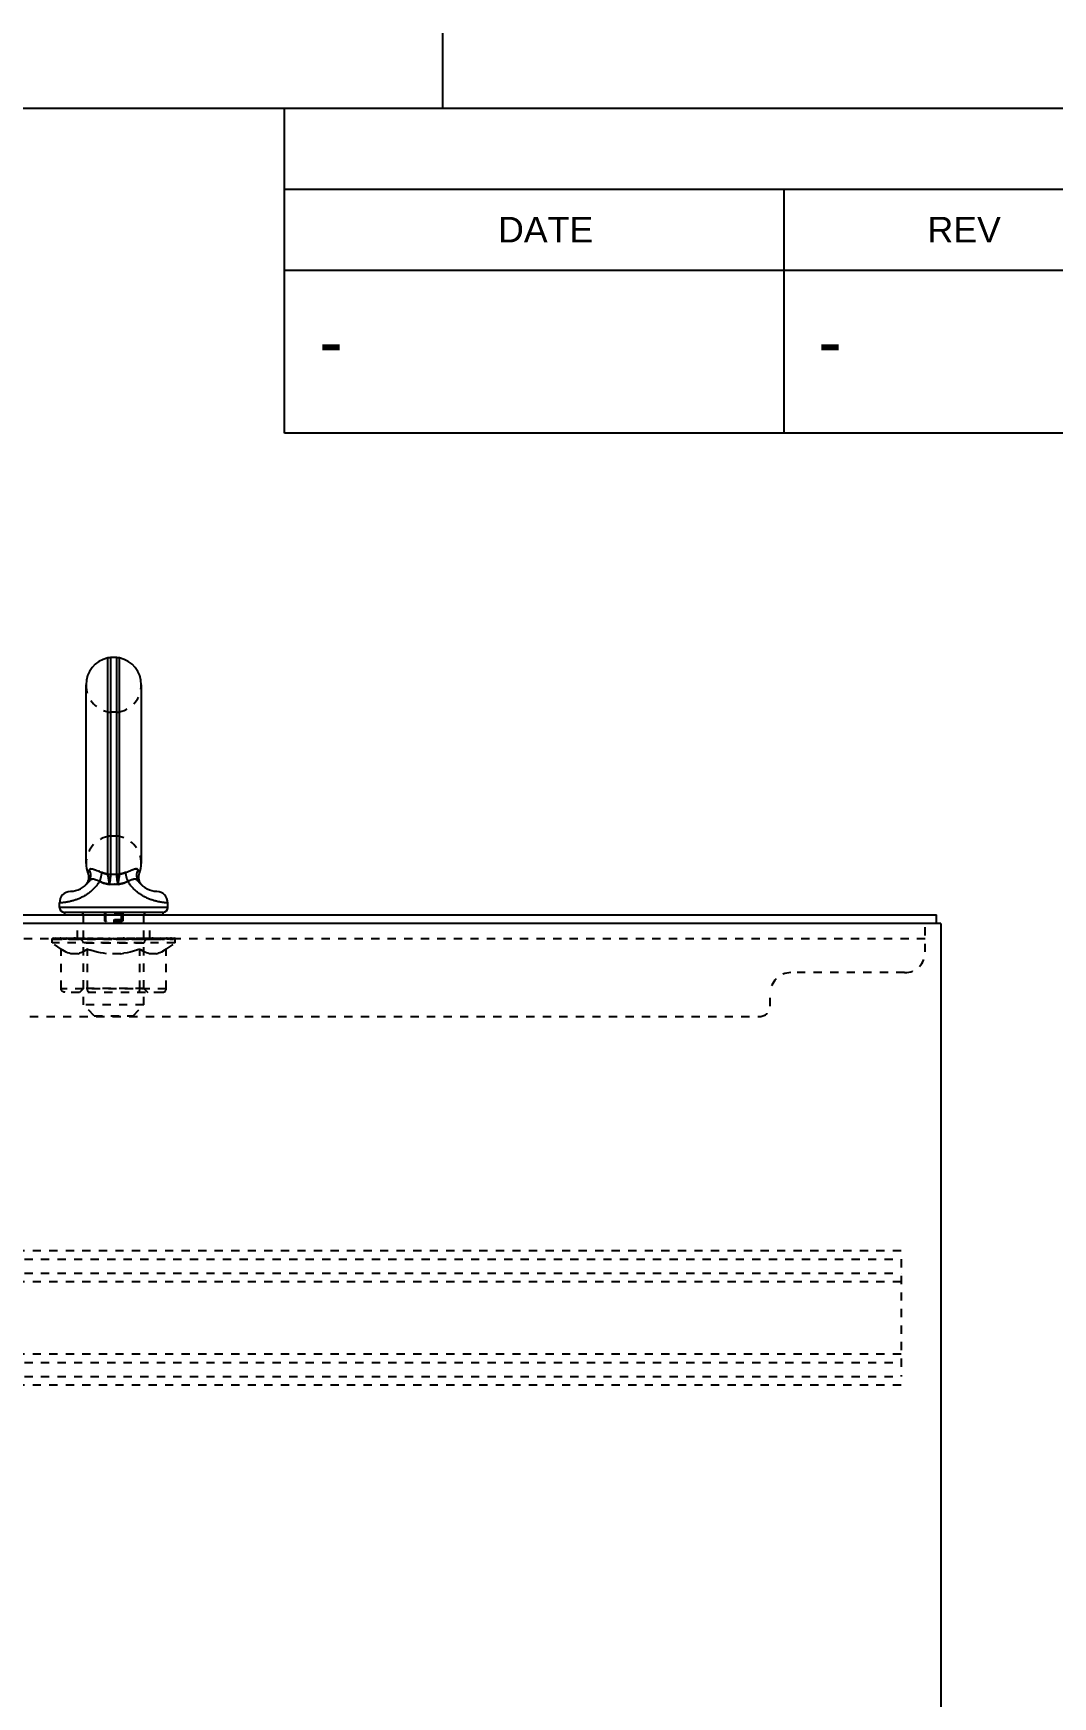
# Model space of a CAD drawing. Header units: inches. Extents: x -15 to 162, y -14 to 102.
# Drawn here: x 122.92 to 135.25, y 81.46 to 101.58 of the extents above; entities that cross this region are included whole.
import ezdxf
from ezdxf.enums import TextEntityAlignment as Align

# ---------------------------------------------------------------- set-up
doc = ezdxf.new("R2010")
doc.units = ezdxf.units.IN
doc.header["$MEASUREMENT"] = 0
doc.linetypes.add('HIDDEN', pattern=[0.2, 0.1, -0.1])
for name, color, linetype in [('ATTRIBUTE', 3, 'Continuous'), ('DEFAULT_2', 8, 'HIDDEN'), ('TITLE BLOCK', 8, 'Continuous')]:
    doc.layers.add(name, color=color, linetype=linetype)
doc.styles.add('Text Style48', font='arial.ttf')

# ---------------------------------------------------------------- blocks, each defined once
blk = doc.blocks.new('*U15')
at = {"layer": 'TITLE BLOCK'}
for p, q in [((27.5029, 0), (27.5029, 0.176)), ((0, 0), (33.98, 0)), ((27.1313, -0.7632), (27.1313, 0)), ((27.1356, 0), (33.98, 0)), ((27.1313, -0.1901), (28.3029, -0.1901)), ((28.3029, -0.1901), (28.3029, -0.3802)), ((28.3029, -0.1901), (29.0952, -0.1901)), ((28.3029, -0.1901), (28.3029, -0.3802)), ((27.1313, -0.3802), (28.3029, -0.3802)), ((28.3029, -0.3802), (28.3029, -0.7632)), ((28.3029, -0.3802), (29.0952, -0.3802)), ((28.3029, -0.3802), (28.3029, -0.7632)), ((33.98, -0.7632), (27.1313, -0.7632))]:
    blk.add_line(p, q, dxfattribs=at)
at = {"layer": 'ATTRIBUTE'}
for p in [(27.2123, -0.6098), (28.384, -0.6098)]:
    blk.add_text('-', height=0.125, dxfattribs=at).set_placement(p)
for tag, height, p in [('DESDATE', 0.1375, (29.8546, -20.3631)), ('DESCRIPTION1', 0.1375, (29.0295, -20.8944)), ('DESCRIPTION2', 0.1375, (29.0295, -21.1172)), ('SHEET', 0.22, (26.5542, -21.2872)), ('MACHNAME1', 0.1375, (29.0295, -21.6145)), ('DRAWINGNUM', 0.22, (32.3298, -21.6998)), ('MACHNAME2', 0.1375, (29.0295, -21.8373))]:
    blk.add_attdef(tag, text='', height=height, dxfattribs=at).set_placement(p, align=Align.MIDDLE)
blk.add_attdef('TOTAL', text='', height=0.22, dxfattribs=at).set_placement((26.5542, -21.8373), align=Align.MIDDLE_CENTER)
at = {"layer": 'TITLE BLOCK', "char_height": 0.06, "attachment_point": 7, "style": 'Text Style48'}
for s, insert in [('DATE', (27.6324, -0.3151)), ('REV', (28.6405, -0.3151))]:
    blk.add_mtext(s, dxfattribs=dict(at, insert=insert))

msp = doc.modelspace()

# ---------------------------------------------------------------- linework, layer by layer
at = {"color": 7, "linetype": 'Continuous'}
for p, q in [((123.821, 91.41), (123.821, 94.024)), ((123.854, 94.027), (123.854, 91.406)), ((123.931, 94.027), (123.854, 94.027)), ((123.931, 91.406), (123.931, 94.027)), ((123.964, 91.41), (123.964, 94.024)), ((123.558, 91.537), (123.558, 93.697)), ((124.227, 91.537), (124.227, 93.697)), ((123.58, 91.42), (123.585, 91.43)), ((123.585, 91.43), (123.589, 91.438)), ((123.589, 91.438), (123.592, 91.443)), ((123.592, 91.443), (123.594, 91.448)), ((123.673, 91.459), (123.681, 91.456)), ((123.681, 91.456), (123.69, 91.452)), ((123.69, 91.452), (123.704, 91.447)), ((123.704, 91.447), (123.745, 91.43)), ((123.821, 91.408), (123.821, 91.41)), ((123.823, 91.394), (123.822, 91.4)), ((123.828, 91.37), (123.823, 91.394)), ((123.83, 91.362), (123.828, 91.37)), ((123.854, 91.406), (123.854, 91.406)), ((123.931, 91.406), (123.931, 91.406)), ((123.953, 91.348), (123.954, 91.357)), ((123.954, 91.357), (123.956, 91.366)), ((123.956, 91.366), (123.958, 91.375)), ((123.963, 91.403), (123.964, 91.408)), ((123.964, 91.408), (123.964, 91.41)), ((124.04, 91.43), (124.094, 91.452)), ((124.094, 91.452), (124.103, 91.456)), ((124.193, 91.443), (124.196, 91.438)), ((124.196, 91.438), (124.205, 91.42)), ((123.535, 91.26), (123.531, 91.257)), ((123.68, 91.337), (123.674, 91.339)), ((123.698, 91.33), (123.68, 91.337)), ((123.705, 91.327), (123.698, 91.33)), ((123.712, 91.325), (123.705, 91.327)), ((123.72, 91.322), (123.712, 91.325)), ((123.843, 91.301), (123.845, 91.312)), ((123.845, 91.312), (123.847, 91.322)), ((123.847, 91.322), (123.848, 91.332)), ((123.848, 91.332), (123.849, 91.342)), ((123.939, 91.317), (123.937, 91.327)), ((123.941, 91.306), (123.939, 91.317)), ((123.942, 91.296), (123.941, 91.306)), ((123.944, 91.285), (123.942, 91.296)), ((124.084, 91.329), (124.076, 91.326)), ((124.091, 91.331), (124.084, 91.329)), ((124.2, 91.308), (124.191, 91.319)), ((123.241, 91.061), (123.237, 91.06)), ((123.237, 91.006), (123.237, 91.06)), ((124.547, 91.006), (123.237, 91.006)), ((123.245, 91.061), (123.241, 91.061)), ((123.25, 91.061), (123.245, 91.061)), ((124.544, 91.061), (124.54, 91.061)), ((124.547, 91.06), (124.544, 91.061)), ((124.547, 91.006), (124.547, 91.06)), ((123.297, 90.946), (123.297, 90.916)), ((124.487, 90.946), (123.297, 90.946)), ((124.487, 90.946), (124.487, 90.916)), ((133.84, 90.812), (133.84, 90.916))]:
    msp.add_line(p, q, dxfattribs=at)
at = {"color": 3, "linetype": 'Continuous'}
for p, q in [((114.081, 90.916), (133.84, 90.916)), ((133.892, 90.812), (114.086, 90.812)), ((133.892, 90.812), (133.892, 1.02))]:
    msp.add_line(p, q, dxfattribs=at)
at = {"color": 7, "linetype": 'Continuous'}
for points in [[(123.58, 91.42), (123.581, 91.416), (123.583, 91.411), (123.584, 91.406), (123.585, 91.401), (123.586, 91.396), (123.587, 91.391), (123.588, 91.386), (123.588, 91.381), (123.589, 91.376), (123.589, 91.371), (123.589, 91.366), (123.588, 91.36), (123.588, 91.355), (123.587, 91.35), (123.586, 91.345), (123.585, 91.34), (123.584, 91.335), (123.583, 91.33), (123.581, 91.326), (123.58, 91.321), (123.578, 91.316), (123.576, 91.311), (123.573, 91.307), (123.571, 91.302), (123.568, 91.298), (123.566, 91.294), (123.563, 91.29), (123.56, 91.285), (123.557, 91.281), (123.553, 91.278), (123.55, 91.274), (123.546, 91.27), (123.543, 91.267), (123.539, 91.263), (123.535, 91.26)], [(123.58, 91.42), (123.58, 91.42), (123.58, 91.42)], [(123.585, 91.308), (123.588, 91.312), (123.591, 91.316), (123.594, 91.32), (123.597, 91.324), (123.599, 91.328), (123.602, 91.333), (123.604, 91.337), (123.606, 91.342), (123.608, 91.347), (123.609, 91.352), (123.611, 91.356), (123.612, 91.361), (123.613, 91.366), (123.614, 91.371), (123.615, 91.376), (123.616, 91.381), (123.616, 91.386), (123.616, 91.391), (123.616, 91.396), (123.616, 91.402), (123.616, 91.407), (123.615, 91.412), (123.615, 91.417), (123.614, 91.422), (123.613, 91.427), (123.611, 91.432), (123.61, 91.437), (123.608, 91.442), (123.606, 91.446), (123.604, 91.451), (123.602, 91.456), (123.6, 91.46)], [(123.594, 91.448), (123.595, 91.45), (123.597, 91.453), (123.598, 91.457), (123.6, 91.46)], [(123.6, 91.46), (123.601, 91.462), (123.602, 91.463), (123.602, 91.465), (123.603, 91.466), (123.604, 91.467), (123.605, 91.468), (123.606, 91.469), (123.608, 91.47), (123.609, 91.471), (123.61, 91.472), (123.612, 91.472), (123.613, 91.473), (123.614, 91.473), (123.616, 91.473), (123.618, 91.474), (123.62, 91.474), (123.622, 91.474), (123.624, 91.474), (123.626, 91.473), (123.628, 91.473), (123.631, 91.473), (123.634, 91.472), (123.637, 91.471), (123.64, 91.471), (123.643, 91.47), (123.646, 91.469), (123.65, 91.468), (123.653, 91.466), (123.657, 91.465), (123.661, 91.464), (123.665, 91.462), (123.669, 91.461), (123.673, 91.459)], [(123.745, 91.43), (123.745, 91.427), (123.745, 91.424), (123.745, 91.421), (123.745, 91.418), (123.744, 91.414), (123.744, 91.411), (123.744, 91.407), (123.743, 91.404), (123.742, 91.4), (123.742, 91.396), (123.741, 91.392), (123.74, 91.387), (123.739, 91.383), (123.738, 91.379), (123.737, 91.374), (123.736, 91.37), (123.734, 91.365), (123.733, 91.361), (123.732, 91.356), (123.73, 91.351), (123.729, 91.346), (123.727, 91.341), (123.725, 91.337), (123.724, 91.332), (123.722, 91.327), (123.72, 91.322)], [(123.745, 91.43), (123.752, 91.427), (123.76, 91.424), (123.767, 91.422), (123.775, 91.419), (123.782, 91.417), (123.79, 91.415), (123.797, 91.413), (123.805, 91.411), (123.813, 91.41), (123.821, 91.408)], [(123.821, 91.41), (123.826, 91.409), (123.832, 91.408), (123.837, 91.407), (123.843, 91.407), (123.849, 91.406), (123.854, 91.406)], [(123.822, 91.4), (123.821, 91.406), (123.821, 91.408)], [(123.821, 91.408), (123.826, 91.408), (123.832, 91.407), (123.837, 91.406), (123.843, 91.406), (123.849, 91.406), (123.854, 91.406)], [(123.841, 91.285), (123.84, 91.291), (123.84, 91.296), (123.839, 91.301), (123.838, 91.307), (123.838, 91.312), (123.837, 91.317), (123.836, 91.322), (123.835, 91.328), (123.835, 91.333), (123.834, 91.338), (123.833, 91.343), (123.832, 91.348), (123.831, 91.352), (123.83, 91.362)], [(123.849, 91.342), (123.85, 91.347), (123.851, 91.351), (123.851, 91.356), (123.852, 91.36), (123.852, 91.365), (123.853, 91.369), (123.853, 91.373), (123.853, 91.377), (123.854, 91.381), (123.854, 91.385), (123.854, 91.388), (123.854, 91.391), (123.854, 91.395), (123.854, 91.398), (123.854, 91.401), (123.854, 91.403), (123.854, 91.406)], [(123.854, 91.406), (123.864, 91.407), (123.873, 91.407), (123.883, 91.407), (123.892, 91.407)], [(123.892, 91.407), (123.902, 91.407), (123.911, 91.407), (123.921, 91.407), (123.931, 91.406)], [(123.931, 91.406), (123.936, 91.406), (123.942, 91.407), (123.948, 91.407), (123.953, 91.408), (123.959, 91.409), (123.964, 91.41)], [(123.931, 91.406), (123.936, 91.406), (123.942, 91.406), (123.948, 91.406), (123.953, 91.407), (123.959, 91.408), (123.964, 91.408)], [(123.937, 91.327), (123.936, 91.337), (123.935, 91.342), (123.935, 91.347), (123.934, 91.351), (123.934, 91.356), (123.933, 91.36), (123.933, 91.365), (123.932, 91.369), (123.932, 91.373), (123.932, 91.377), (123.931, 91.381), (123.931, 91.385), (123.931, 91.388), (123.931, 91.391), (123.931, 91.395), (123.931, 91.398), (123.931, 91.401), (123.931, 91.403), (123.931, 91.406)], [(123.958, 91.375), (123.959, 91.383), (123.962, 91.394)], [(123.962, 91.394), (123.962, 91.397), (123.963, 91.403)], [(123.964, 91.408), (123.972, 91.41), (123.98, 91.411), (123.987, 91.413), (123.995, 91.415), (124.003, 91.417), (124.01, 91.419), (124.018, 91.422), (124.025, 91.424), (124.033, 91.427), (124.04, 91.43)], [(124.065, 91.322), (124.063, 91.327), (124.061, 91.332), (124.059, 91.337), (124.058, 91.341), (124.056, 91.346), (124.055, 91.351), (124.053, 91.356), (124.052, 91.361), (124.05, 91.365), (124.049, 91.37), (124.048, 91.374), (124.047, 91.379), (124.046, 91.383), (124.045, 91.387), (124.044, 91.392), (124.043, 91.396), (124.042, 91.4), (124.042, 91.404), (124.041, 91.407), (124.041, 91.411), (124.04, 91.414), (124.04, 91.418), (124.04, 91.421), (124.04, 91.424), (124.04, 91.427), (124.04, 91.43)], [(124.103, 91.456), (124.112, 91.459), (124.116, 91.461), (124.12, 91.462), (124.124, 91.464), (124.128, 91.465), (124.132, 91.466), (124.135, 91.468), (124.139, 91.469), (124.142, 91.47), (124.145, 91.471), (124.148, 91.471), (124.151, 91.472), (124.154, 91.473), (124.157, 91.473), (124.159, 91.473), (124.161, 91.474), (124.163, 91.474), (124.165, 91.474), (124.167, 91.474), (124.169, 91.473), (124.17, 91.473), (124.172, 91.473), (124.173, 91.472), (124.175, 91.472), (124.176, 91.471), (124.177, 91.47), (124.178, 91.469), (124.18, 91.468), (124.181, 91.467), (124.182, 91.466), (124.183, 91.465), (124.183, 91.463), (124.184, 91.462), (124.185, 91.46)], [(124.185, 91.46), (124.183, 91.456), (124.181, 91.451), (124.179, 91.446), (124.177, 91.442), (124.175, 91.437), (124.174, 91.432), (124.172, 91.427), (124.171, 91.422), (124.17, 91.417), (124.17, 91.412), (124.169, 91.407), (124.169, 91.402), (124.169, 91.396), (124.169, 91.391), (124.169, 91.386), (124.169, 91.381), (124.17, 91.376), (124.171, 91.371), (124.172, 91.366), (124.173, 91.361), (124.174, 91.356), (124.176, 91.352), (124.177, 91.347), (124.179, 91.342), (124.181, 91.337), (124.183, 91.333), (124.186, 91.328), (124.188, 91.324), (124.191, 91.32), (124.194, 91.316), (124.197, 91.312), (124.2, 91.308)], [(124.185, 91.46), (124.187, 91.457), (124.188, 91.453), (124.19, 91.45), (124.191, 91.448), (124.193, 91.443)], [(124.254, 91.257), (124.25, 91.26), (124.246, 91.263), (124.242, 91.267), (124.238, 91.27), (124.235, 91.274), (124.231, 91.278), (124.228, 91.281), (124.225, 91.285), (124.222, 91.289), (124.219, 91.294), (124.216, 91.298), (124.214, 91.302), (124.211, 91.307), (124.209, 91.311), (124.207, 91.316), (124.205, 91.321), (124.204, 91.326), (124.202, 91.33), (124.201, 91.335), (124.2, 91.34), (124.199, 91.345), (124.198, 91.35), (124.197, 91.355), (124.197, 91.36), (124.196, 91.365), (124.196, 91.371), (124.196, 91.376), (124.197, 91.381), (124.197, 91.386), (124.198, 91.391), (124.199, 91.396), (124.2, 91.401), (124.201, 91.406), (124.202, 91.411), (124.204, 91.416), (124.205, 91.42)], [(124.205, 91.42), (124.205, 91.42), (124.205, 91.42)], [(123.72, 91.322), (123.715, 91.313), (123.709, 91.303), (123.703, 91.294), (123.697, 91.285), (123.69, 91.276), (123.684, 91.268), (123.677, 91.259), (123.669, 91.251), (123.662, 91.242), (123.654, 91.234), (123.646, 91.226), (123.638, 91.218), (123.63, 91.211), (123.622, 91.203), (123.613, 91.196), (123.604, 91.189), (123.595, 91.182), (123.586, 91.175), (123.577, 91.169), (123.567, 91.162), (123.558, 91.156), (123.548, 91.15), (123.539, 91.145), (123.529, 91.139), (123.519, 91.134), (123.509, 91.129), (123.5, 91.124), (123.49, 91.119), (123.48, 91.115), (123.47, 91.111), (123.46, 91.107), (123.45, 91.103), (123.44, 91.099), (123.431, 91.096), (123.421, 91.093), (123.411, 91.09), (123.402, 91.087), (123.392, 91.084), (123.383, 91.082), (123.374, 91.08), (123.365, 91.077), (123.356, 91.075), (123.348, 91.074), (123.339, 91.072), (123.331, 91.071), (123.324, 91.069), (123.316, 91.068), (123.309, 91.067), (123.302, 91.066), (123.295, 91.065), (123.289, 91.064), (123.283, 91.064), (123.277, 91.063), (123.272, 91.063), (123.267, 91.062), (123.262, 91.062), (123.258, 91.062), (123.254, 91.061), (123.25, 91.061)], [(123.674, 91.339), (123.671, 91.34), (123.667, 91.341), (123.664, 91.342), (123.661, 91.343), (123.658, 91.344), (123.655, 91.345), (123.652, 91.346), (123.65, 91.347), (123.647, 91.347), (123.644, 91.348), (123.642, 91.348), (123.639, 91.348), (123.637, 91.348), (123.634, 91.348), (123.632, 91.348), (123.63, 91.348), (123.627, 91.347), (123.625, 91.346), (123.623, 91.346), (123.621, 91.345), (123.619, 91.343), (123.617, 91.342), (123.615, 91.341), (123.613, 91.339), (123.611, 91.337), (123.609, 91.335), (123.607, 91.333), (123.605, 91.331), (123.602, 91.328), (123.6, 91.325), (123.597, 91.322), (123.594, 91.319), (123.585, 91.308)], [(123.72, 91.322), (123.728, 91.318), (123.737, 91.314), (123.745, 91.311), (123.754, 91.307), (123.762, 91.304), (123.771, 91.301), (123.779, 91.298), (123.788, 91.296), (123.797, 91.294), (123.805, 91.292), (123.814, 91.29), (123.823, 91.288), (123.832, 91.287), (123.841, 91.285)], [(123.841, 91.285), (123.842, 91.291), (123.843, 91.301)], [(123.841, 91.285), (123.854, 91.286), (123.867, 91.286), (123.88, 91.287), (123.892, 91.287)], [(123.892, 91.287), (123.901, 91.287), (123.91, 91.287), (123.918, 91.286), (123.927, 91.286), (123.935, 91.286), (123.944, 91.285)], [(123.944, 91.285), (123.945, 91.291), (123.945, 91.296), (123.946, 91.301), (123.947, 91.307), (123.947, 91.312), (123.948, 91.317), (123.949, 91.322), (123.95, 91.328), (123.95, 91.333), (123.951, 91.338), (123.952, 91.343), (123.953, 91.348)], [(123.944, 91.285), (123.953, 91.287), (123.962, 91.288), (123.971, 91.29), (123.979, 91.292), (123.988, 91.294), (123.997, 91.296), (124.006, 91.298), (124.014, 91.301), (124.023, 91.304), (124.031, 91.307), (124.04, 91.311), (124.048, 91.314), (124.057, 91.318), (124.065, 91.322)], [(124.076, 91.326), (124.069, 91.323), (124.065, 91.322)], [(124.54, 91.061), (124.534, 91.061), (124.531, 91.061), (124.527, 91.062), (124.523, 91.062), (124.518, 91.062), (124.513, 91.063), (124.508, 91.063), (124.502, 91.064), (124.496, 91.064), (124.49, 91.065), (124.483, 91.066), (124.476, 91.067), (124.469, 91.068), (124.461, 91.069), (124.454, 91.071), (124.445, 91.072), (124.437, 91.074), (124.429, 91.075), (124.42, 91.077), (124.411, 91.08), (124.402, 91.082), (124.392, 91.084), (124.383, 91.087), (124.374, 91.09), (124.364, 91.093), (124.354, 91.096), (124.344, 91.099), (124.335, 91.103), (124.325, 91.107), (124.315, 91.111), (124.305, 91.115), (124.295, 91.119), (124.285, 91.124), (124.275, 91.129), (124.266, 91.134), (124.256, 91.139), (124.246, 91.145), (124.236, 91.15), (124.227, 91.156), (124.217, 91.162), (124.208, 91.169), (124.199, 91.175), (124.19, 91.182), (124.181, 91.189), (124.172, 91.196), (124.163, 91.203), (124.155, 91.211), (124.147, 91.218), (124.138, 91.226), (124.131, 91.234), (124.123, 91.242), (124.115, 91.251), (124.108, 91.259), (124.101, 91.268), (124.095, 91.276), (124.088, 91.285), (124.082, 91.294), (124.076, 91.303), (124.07, 91.313), (124.065, 91.322)], [(124.191, 91.319), (124.188, 91.322), (124.185, 91.325), (124.183, 91.328), (124.18, 91.331), (124.178, 91.333), (124.176, 91.335), (124.174, 91.337), (124.172, 91.339), (124.17, 91.341), (124.168, 91.342), (124.166, 91.343), (124.164, 91.345), (124.162, 91.346), (124.16, 91.346), (124.157, 91.347), (124.155, 91.348), (124.153, 91.348), (124.151, 91.348), (124.148, 91.348), (124.146, 91.348), (124.143, 91.348), (124.141, 91.348), (124.138, 91.347), (124.135, 91.347), (124.132, 91.346), (124.13, 91.345), (124.127, 91.344), (124.124, 91.343), (124.121, 91.342), (124.118, 91.341), (124.114, 91.34), (124.111, 91.339), (124.108, 91.338), (124.091, 91.331)]]:
    msp.add_lwpolyline(points, dxfattribs=at)
for centre, radius, start, end in [((123.892, 93.697), 0.334, 102.4284, 180), ((123.854, 93.87), 0.157, 90, 102.4284), ((123.931, 93.87), 0.157, 77.5716, 90), ((123.892, 93.697), 0.334, 0, 77.5716), ((123.892, 91.537), 0.334, 180, 200.613), ((123.892, 91.537), 0.334, 339.387, 0), ((123.377, 91.06), 0.14, 92.9727, 180), ((123.355, 91.5), 0.3, 272.9727, 320.1819), ((124.43, 91.5), 0.3, 219.818, 267.0273), ((124.407, 91.06), 0.14, 0, 87.0273), ((123.297, 91.006), 0.06, 180, 270), ((124.487, 91.006), 0.06, 270, 0)]:
    msp.add_arc(centre, radius, start, end, dxfattribs=at)
at = {"layer": 'DEFAULT_2', "color": 8, "linetype": 'HIDDEN'}
for p, q in [((123.931, 93.367), (123.854, 93.367)), ((123.931, 91.867), (123.854, 91.867)), ((123.584, 91.428), (123.583, 91.427)), ((123.586, 91.432), (123.585, 91.43)), ((123.587, 91.435), (123.587, 91.433)), ((123.592, 91.443), (123.591, 91.441)), ((123.595, 91.45), (123.595, 91.45)), ((123.598, 91.457), (123.597, 91.453)), ((123.601, 91.462), (123.6, 91.46)), ((123.719, 91.44), (123.714, 91.443)), ((123.823, 91.394), (123.824, 91.39)), ((123.827, 91.375), (123.828, 91.37)), ((123.829, 91.366), (123.83, 91.362)), ((123.83, 91.357), (123.831, 91.352)), ((123.854, 91.406), (123.854, 91.406)), ((123.931, 91.406), (123.931, 91.406)), ((123.954, 91.357), (123.953, 91.348)), ((123.956, 91.366), (123.955, 91.362)), ((123.958, 91.375), (123.957, 91.37)), ((123.96, 91.387), (123.958, 91.375)), ((123.964, 91.408), (123.963, 91.403)), ((123.964, 91.41), (123.964, 91.408)), ((124.159, 91.473), (124.157, 91.473)), ((124.172, 91.473), (124.17, 91.473)), ((124.18, 91.468), (124.178, 91.469)), ((124.185, 91.46), (124.184, 91.462)), ((124.193, 91.443), (124.193, 91.443)), ((124.196, 91.438), (124.196, 91.438)), ((124.202, 91.427), (124.202, 91.427)), ((124.205, 91.42), (124.204, 91.422)), ((123.609, 91.335), (123.611, 91.337)), ((123.84, 91.291), (123.841, 91.285)), ((123.844, 91.306), (123.843, 91.301)), ((123.847, 91.322), (123.846, 91.317)), ((123.849, 91.337), (123.848, 91.332)), ((123.938, 91.322), (123.939, 91.317)), ((123.94, 91.312), (123.941, 91.306)), ((123.941, 91.301), (123.943, 91.291)), ((124.04, 91.311), (124.031, 91.307)), ((124.065, 91.322), (124.057, 91.318)), ((123.455, 90.625), (123.455, 90.812)), ((123.517, 90.946), (123.517, 90.916)), ((123.527, 89.826), (123.527, 90.916)), ((123.778, 90.944), (123.778, 90.945)), ((123.781, 90.917), (123.781, 90.856)), ((124.004, 90.856), (123.781, 90.856)), ((123.787, 90.936), (123.787, 90.856)), ((123.997, 90.936), (123.787, 90.936)), ((123.797, 90.846), (123.797, 90.946)), ((123.987, 90.846), (123.797, 90.846)), ((123.985, 90.836), (123.8, 90.836)), ((123.987, 90.846), (123.987, 90.946)), ((123.997, 90.936), (123.997, 90.856)), ((124.004, 90.92), (124.004, 90.922)), ((124.004, 90.854), (124.004, 90.856)), ((124.005, 90.925), (124.005, 90.926)), ((124.257, 89.826), (124.257, 90.916)), ((124.267, 90.946), (124.267, 90.916)), ((124.33, 90.625), (124.33, 90.812)), ((133.705, 90.467), (133.705, 90.812)), ((133.705, 90.625), (114.08, 90.625)), ((123.149, 90.577), (123.149, 90.624)), ((123.149, 90.623), (123.506, 90.623)), ((123.257, 90.501), (123.149, 90.577)), ((124.636, 90.577), (123.149, 90.577)), ((123.15, 90.623), (123.15, 90.629)), ((123.29, 90.627), (123.15, 90.629)), ((123.16, 90.624), (123.16, 90.632)), ((123.171, 90.62), (123.171, 90.624)), ((123.171, 90.62), (124.614, 90.62)), ((123.181, 90.62), (123.181, 90.624)), ((123.182, 90.62), (123.182, 90.624)), ((123.194, 90.624), (123.194, 90.632)), ((123.213, 90.62), (123.213, 90.624)), ((123.215, 90.62), (123.215, 90.624)), ((123.249, 90.624), (123.249, 90.632)), ((123.266, 90.62), (123.266, 90.624)), ((123.269, 90.62), (123.269, 90.624)), ((123.29, 90.623), (123.29, 90.627)), ((123.323, 90.624), (123.323, 90.632)), ((123.324, 90.62), (123.324, 90.623)), ((123.325, 90.62), (123.325, 90.623)), ((123.328, 90.62), (123.328, 90.623)), ((123.338, 90.62), (123.338, 90.624)), ((123.338, 90.62), (123.338, 90.623)), ((123.342, 90.62), (123.342, 90.624)), ((123.345, 90.62), (123.345, 90.625)), ((123.349, 90.62), (123.349, 90.623)), ((123.368, 90.62), (123.368, 90.623)), ((123.386, 90.62), (123.386, 90.623)), ((123.389, 90.62), (123.389, 90.627)), ((123.414, 90.62), (123.414, 90.623)), ((123.415, 90.624), (123.415, 90.632)), ((123.426, 90.62), (123.426, 90.624)), ((123.431, 90.62), (123.431, 90.624)), ((123.439, 90.62), (123.439, 90.623)), ((123.455, 90.62), (123.455, 90.628)), ((123.475, 90.62), (123.475, 90.623)), ((123.478, 90.62), (123.478, 90.623)), ((123.506, 90.62), (123.506, 90.623)), ((123.584, 90.623), (123.518, 90.623)), ((123.521, 90.624), (123.521, 90.632)), ((123.527, 90.025), (123.527, 90.573)), ((124.258, 90.573), (123.527, 90.573)), ((123.529, 90.62), (123.529, 90.624)), ((123.534, 90.62), (123.534, 90.624)), ((123.541, 90.62), (123.541, 90.63)), ((123.549, 90.62), (123.549, 90.623)), ((123.56, 90.62), (123.56, 90.623)), ((123.584, 90.62), (123.584, 90.623)), ((123.672, 90.623), (123.609, 90.623)), ((123.633, 90.62), (123.633, 90.623)), ((123.638, 90.624), (123.638, 90.632)), ((123.643, 90.62), (123.643, 90.624)), ((123.645, 90.62), (123.645, 90.631)), ((123.649, 90.62), (123.649, 90.624)), ((123.658, 90.62), (123.658, 90.624)), ((123.672, 90.62), (123.672, 90.623)), ((123.766, 90.623), (123.708, 90.623)), ((123.725, 90.62), (123.725, 90.623)), ((123.758, 90.623), (123.892, 90.632)), ((123.763, 90.624), (123.763, 90.632)), ((123.764, 90.631), (123.763, 90.632)), ((123.764, 90.624), (123.764, 90.631)), ((123.764, 90.62), (123.764, 90.624)), ((123.766, 90.62), (123.766, 90.623)), ((123.769, 90.62), (123.769, 90.624)), ((123.77, 90.62), (123.77, 90.624)), ((123.864, 90.623), (123.813, 90.623)), ((123.822, 90.62), (123.822, 90.623)), ((123.864, 90.62), (123.864, 90.623)), ((123.889, 90.624), (123.889, 90.624)), ((123.889, 90.62), (123.889, 90.624)), ((123.889, 90.62), (123.889, 90.624)), ((123.892, 90.624), (123.892, 90.632)), ((123.892, 90.632), (124.027, 90.623)), ((123.895, 90.62), (123.895, 90.624)), ((123.895, 90.624), (123.896, 90.624)), ((123.896, 90.62), (123.896, 90.624)), ((123.921, 90.62), (123.921, 90.623)), ((123.921, 90.623), (123.972, 90.623)), ((123.963, 90.62), (123.963, 90.623)), ((124.015, 90.62), (124.015, 90.624)), ((124.016, 90.62), (124.016, 90.624)), ((124.019, 90.62), (124.019, 90.623)), ((124.019, 90.623), (124.077, 90.623)), ((124.021, 90.631), (124.022, 90.632)), ((124.021, 90.624), (124.021, 90.631)), ((124.021, 90.62), (124.021, 90.624)), ((124.022, 90.624), (124.022, 90.632)), ((124.06, 90.62), (124.06, 90.623)), ((124.113, 90.62), (124.113, 90.623)), ((124.113, 90.623), (124.176, 90.623)), ((124.127, 90.62), (124.127, 90.624)), ((124.136, 90.62), (124.136, 90.624)), ((124.14, 90.62), (124.14, 90.631)), ((124.142, 90.62), (124.142, 90.624)), ((124.147, 90.624), (124.147, 90.632)), ((124.152, 90.62), (124.152, 90.623)), ((124.201, 90.62), (124.201, 90.623)), ((124.201, 90.623), (124.267, 90.623)), ((124.225, 90.62), (124.225, 90.623)), ((124.236, 90.62), (124.236, 90.623)), ((124.244, 90.62), (124.244, 90.63)), ((124.25, 90.62), (124.25, 90.624)), ((124.256, 90.62), (124.256, 90.624)), ((124.258, 90.025), (124.258, 90.573)), ((124.264, 90.624), (124.264, 90.632)), ((124.279, 90.62), (124.279, 90.623)), ((124.279, 90.623), (124.508, 90.623)), ((124.307, 90.62), (124.307, 90.623)), ((124.31, 90.62), (124.31, 90.623)), ((124.33, 90.62), (124.33, 90.628)), ((124.346, 90.62), (124.346, 90.623)), ((124.354, 90.62), (124.354, 90.624)), ((124.359, 90.62), (124.359, 90.624)), ((124.37, 90.624), (124.37, 90.632)), ((124.37, 90.62), (124.37, 90.623)), ((124.396, 90.62), (124.396, 90.627)), ((124.399, 90.62), (124.399, 90.623)), ((124.417, 90.62), (124.417, 90.623)), ((124.436, 90.62), (124.436, 90.623)), ((124.44, 90.62), (124.44, 90.625)), ((124.443, 90.62), (124.443, 90.624)), ((124.447, 90.62), (124.447, 90.624)), ((124.447, 90.62), (124.447, 90.623)), ((124.457, 90.62), (124.457, 90.623)), ((124.46, 90.62), (124.46, 90.623)), ((124.461, 90.62), (124.461, 90.623)), ((124.462, 90.624), (124.462, 90.632)), ((124.516, 90.62), (124.516, 90.624)), ((124.519, 90.62), (124.519, 90.624)), ((124.528, 90.501), (124.636, 90.577)), ((124.536, 90.624), (124.536, 90.632)), ((124.569, 90.62), (124.569, 90.624)), ((124.572, 90.62), (124.572, 90.624)), ((124.591, 90.624), (124.591, 90.632)), ((124.603, 90.62), (124.603, 90.624)), ((124.604, 90.62), (124.604, 90.624)), ((124.614, 90.62), (124.614, 90.624)), ((124.625, 90.624), (124.625, 90.632)), ((124.636, 90.577), (124.636, 90.632)), ((123.257, 90.022), (123.257, 90.501)), ((123.257, 90.501), (123.277, 90.488)), ((123.297, 90.476), (123.277, 90.488)), ((123.316, 90.466), (123.296, 90.476)), ((123.335, 90.458), (123.315, 90.466)), ((123.354, 90.451), (123.335, 90.458)), ((123.373, 90.446), (123.354, 90.451)), ((123.458, 90.446), (123.373, 90.446)), ((123.458, 90.446), (123.478, 90.451)), ((123.497, 90.458), (123.477, 90.451)), ((123.516, 90.466), (123.496, 90.458)), ((123.535, 90.476), (123.516, 90.466)), ((123.555, 90.488), (123.535, 90.476)), ((123.575, 90.501), (123.555, 90.488)), ((123.575, 90.022), (123.575, 90.501)), ((123.575, 90.501), (123.615, 90.488)), ((123.654, 90.476), (123.614, 90.488)), ((123.693, 90.466), (123.653, 90.476)), ((123.731, 90.458), (123.692, 90.466)), ((123.769, 90.451), (123.73, 90.458)), ((123.807, 90.446), (123.769, 90.451)), ((123.978, 90.446), (123.807, 90.446)), ((123.978, 90.446), (124.016, 90.451)), ((124.055, 90.458), (124.016, 90.451)), ((124.093, 90.466), (124.054, 90.458)), ((124.131, 90.476), (124.092, 90.466)), ((124.171, 90.488), (124.131, 90.476)), ((124.21, 90.501), (124.17, 90.488)), ((124.21, 90.022), (124.21, 90.501)), ((124.21, 90.501), (124.23, 90.488)), ((124.25, 90.476), (124.23, 90.488)), ((124.269, 90.466), (124.25, 90.476)), ((124.288, 90.458), (124.269, 90.466)), ((124.307, 90.451), (124.288, 90.458)), ((124.326, 90.446), (124.307, 90.451)), ((124.412, 90.446), (124.326, 90.446)), ((124.412, 90.446), (124.431, 90.451)), ((124.45, 90.458), (124.431, 90.451)), ((124.469, 90.466), (124.45, 90.458)), ((124.489, 90.476), (124.469, 90.466)), ((124.508, 90.488), (124.488, 90.476)), ((124.528, 90.501), (124.508, 90.488)), ((124.528, 90.022), (124.528, 90.501)), ((133.455, 90.217), (132.08, 90.217)), ((124.528, 90.022), (123.257, 90.022)), ((124.478, 89.978), (123.307, 89.978)), ((123.527, 90.025), (123.48, 89.978)), ((124.258, 90.025), (123.527, 90.025)), ((124.185, 89.978), (124.188, 89.979)), ((124.194, 89.981), (124.197, 89.983)), ((124.197, 89.983), (124.2, 89.986)), ((124.258, 90.025), (124.305, 89.978)), ((131.83, 89.812), (131.83, 89.967)), ((123.657, 89.696), (123.527, 89.826)), ((124.257, 89.826), (123.527, 89.826)), ((124.127, 89.696), (124.257, 89.826)), ((116.08, 89.687), (131.705, 89.687)), ((123.657, 89.696), (124.127, 89.696)), ((133.413, 86.853), (115.413, 86.853)), ((115.413, 86.749), (133.413, 86.749)), ((133.413, 86.749), (133.413, 85.332)), ((115.413, 86.582), (133.413, 86.582)), ((133.413, 86.478), (115.413, 86.478)), ((133.413, 85.603), (115.413, 85.603)), ((115.413, 85.499), (133.413, 85.499)), ((115.413, 85.332), (133.413, 85.332)), ((133.413, 85.228), (115.413, 85.228))]:
    msp.add_line(p, q, dxfattribs=at)
for points in [[(123.59, 91.44), (123.589, 91.438), (123.588, 91.436)], [(123.614, 91.473), (123.613, 91.473), (123.612, 91.472), (123.61, 91.472), (123.609, 91.471), (123.608, 91.47), (123.606, 91.469), (123.605, 91.468), (123.604, 91.467)], [(123.76, 91.424), (123.752, 91.427), (123.745, 91.43)], [(123.805, 91.411), (123.797, 91.413), (123.79, 91.415), (123.782, 91.417), (123.775, 91.419), (123.767, 91.422)], [(123.821, 91.408), (123.821, 91.406), (123.822, 91.403), (123.822, 91.4)], [(123.852, 91.36), (123.851, 91.356), (123.851, 91.351), (123.85, 91.347), (123.849, 91.342)], [(123.854, 91.401), (123.854, 91.398), (123.854, 91.395), (123.854, 91.391), (123.854, 91.388), (123.854, 91.385), (123.854, 91.381), (123.853, 91.377), (123.853, 91.373)], [(123.931, 91.406), (123.931, 91.403), (123.931, 91.401), (123.931, 91.398)], [(123.931, 91.395), (123.931, 91.391), (123.931, 91.388), (123.931, 91.385), (123.931, 91.381), (123.932, 91.377), (123.932, 91.373)], [(123.963, 91.4), (123.962, 91.397), (123.962, 91.394)], [(124.04, 91.43), (124.033, 91.427), (124.025, 91.424), (124.018, 91.422), (124.01, 91.419), (124.003, 91.417), (123.995, 91.415), (123.987, 91.413), (123.98, 91.411), (123.972, 91.41)], [(124.177, 91.47), (124.176, 91.471), (124.175, 91.472), (124.173, 91.472)], [(124.183, 91.463), (124.183, 91.465), (124.182, 91.466)], [(124.19, 91.45), (124.188, 91.453), (124.187, 91.457), (124.185, 91.46)], [(124.192, 91.445), (124.191, 91.448), (124.191, 91.448)], [(123.617, 91.342), (123.619, 91.343), (123.621, 91.345)], [(123.623, 91.346), (123.625, 91.346), (123.627, 91.347), (123.63, 91.348), (123.632, 91.348)], [(123.754, 91.307), (123.745, 91.311), (123.737, 91.314), (123.728, 91.318), (123.72, 91.322)], [(123.788, 91.296), (123.779, 91.298), (123.771, 91.301), (123.762, 91.304)], [(123.823, 91.288), (123.814, 91.29), (123.805, 91.292), (123.797, 91.294)], [(123.832, 91.348), (123.833, 91.343), (123.834, 91.338), (123.835, 91.333), (123.835, 91.328), (123.836, 91.322), (123.837, 91.317), (123.838, 91.312)], [(123.838, 91.307), (123.839, 91.301), (123.84, 91.296)], [(123.843, 91.301), (123.842, 91.291), (123.841, 91.285)], [(123.91, 91.287), (123.905, 91.287), (123.901, 91.287)], [(123.935, 91.286), (123.931, 91.286), (123.927, 91.286)], [(123.934, 91.351), (123.935, 91.347), (123.935, 91.342)], [(123.948, 91.317), (123.947, 91.312), (123.947, 91.307), (123.946, 91.301), (123.945, 91.296), (123.945, 91.291), (123.944, 91.285)], [(123.953, 91.348), (123.952, 91.343), (123.951, 91.338), (123.95, 91.333), (123.95, 91.328), (123.949, 91.322)], [(123.979, 91.292), (123.971, 91.29), (123.962, 91.288), (123.953, 91.287)], [(124.023, 91.304), (124.014, 91.301), (124.006, 91.298), (123.997, 91.296), (123.988, 91.294)], [(124.155, 91.348), (124.157, 91.347), (124.16, 91.346), (124.162, 91.346)], [(124.164, 91.345), (124.166, 91.343), (124.168, 91.342)], [(123.778, 90.945), (123.778, 90.945), (123.777, 90.946)], [(123.778, 90.945), (123.778, 90.945), (123.778, 90.945)], [(123.778, 90.944), (123.778, 90.944), (123.779, 90.944), (123.779, 90.943), (123.779, 90.942), (123.779, 90.941), (123.779, 90.941), (123.779, 90.94), (123.779, 90.939), (123.779, 90.938), (123.78, 90.937), (123.78, 90.935), (123.78, 90.934), (123.78, 90.933), (123.78, 90.932), (123.78, 90.93), (123.78, 90.929), (123.78, 90.928), (123.78, 90.926), (123.78, 90.925), (123.78, 90.923), (123.78, 90.922), (123.78, 90.92), (123.78, 90.919), (123.781, 90.917)], [(123.781, 90.856), (123.781, 90.854), (123.781, 90.853), (123.781, 90.852), (123.781, 90.851), (123.781, 90.85), (123.782, 90.849), (123.782, 90.847), (123.783, 90.846), (123.783, 90.845), (123.784, 90.844), (123.785, 90.843), (123.785, 90.842)], [(123.8, 90.836), (123.799, 90.836), (123.798, 90.836), (123.796, 90.836), (123.795, 90.836), (123.794, 90.836), (123.793, 90.837), (123.792, 90.837), (123.791, 90.838), (123.79, 90.838), (123.789, 90.839), (123.788, 90.84), (123.787, 90.841), (123.786, 90.841), (123.785, 90.842)], [(123.798, 90.845), (123.798, 90.845), (123.798, 90.845), (123.798, 90.846), (123.797, 90.846)], [(123.798, 90.845), (123.798, 90.845), (123.798, 90.845), (123.799, 90.844), (123.799, 90.844), (123.799, 90.844), (123.799, 90.843), (123.799, 90.843), (123.799, 90.842), (123.799, 90.842), (123.8, 90.841), (123.8, 90.84), (123.8, 90.84), (123.8, 90.839), (123.8, 90.838), (123.8, 90.838), (123.8, 90.837), (123.8, 90.836), (123.8, 90.836)], [(124.004, 90.854), (124.004, 90.853), (124.004, 90.852), (124.004, 90.851), (124.004, 90.85), (124.003, 90.849), (124.003, 90.847), (124.002, 90.846), (124.002, 90.845), (124.001, 90.844), (124, 90.843), (124, 90.842), (123.999, 90.841), (123.998, 90.841), (123.997, 90.84), (123.996, 90.839), (123.995, 90.838), (123.994, 90.838), (123.993, 90.837), (123.992, 90.837), (123.991, 90.836), (123.99, 90.836), (123.988, 90.836), (123.987, 90.836), (123.986, 90.836), (123.985, 90.836)], [(123.987, 90.846), (123.987, 90.846), (123.987, 90.845), (123.987, 90.845), (123.987, 90.845), (123.987, 90.845), (123.986, 90.845), (123.986, 90.844), (123.986, 90.844), (123.986, 90.844), (123.986, 90.843), (123.986, 90.843), (123.986, 90.842), (123.985, 90.842), (123.985, 90.841), (123.985, 90.84), (123.985, 90.84), (123.985, 90.839), (123.985, 90.838), (123.985, 90.838), (123.985, 90.837), (123.985, 90.836), (123.985, 90.836)], [(124.005, 90.925), (124.004, 90.923), (124.004, 90.922)], [(124.004, 90.92), (124.004, 90.919), (124.004, 90.917), (124.004, 90.856)], [(124.007, 90.946), (124.007, 90.945), (124.007, 90.945), (124.007, 90.945), (124.007, 90.945), (124.007, 90.944), (124.007, 90.944), (124.006, 90.944), (124.006, 90.943), (124.006, 90.942), (124.006, 90.941), (124.006, 90.941), (124.006, 90.94), (124.006, 90.939), (124.005, 90.938), (124.005, 90.937), (124.005, 90.935), (124.005, 90.934), (124.005, 90.933), (124.005, 90.932), (124.005, 90.93), (124.005, 90.929), (124.005, 90.928), (124.005, 90.926)], [(123.307, 89.978), (123.301, 89.979), (123.295, 89.98), (123.289, 89.981), (123.283, 89.983), (123.278, 89.986), (123.273, 89.99), (123.268, 89.994), (123.264, 89.999), (123.261, 90.004), (123.259, 90.009), (123.257, 90.015), (123.257, 90.022)], [(123.6, 89.978), (123.597, 89.979), (123.594, 89.98), (123.591, 89.981), (123.588, 89.983), (123.585, 89.986), (123.583, 89.99), (123.58, 89.994), (123.578, 89.999), (123.577, 90.004), (123.576, 90.009), (123.575, 90.015), (123.575, 90.022)], [(124.188, 89.979), (124.191, 89.98), (124.194, 89.981)], [(124.2, 89.986), (124.202, 89.99), (124.204, 89.994), (124.206, 89.999), (124.208, 90.004)], [(124.202, 89.99), (124.204, 89.994), (124.206, 89.999)], [(124.208, 90.004), (124.209, 90.009), (124.21, 90.015), (124.21, 90.022)], [(124.209, 90.009), (124.21, 90.015), (124.21, 90.022)], [(124.478, 89.978), (124.484, 89.979), (124.49, 89.98), (124.496, 89.981), (124.502, 89.983), (124.507, 89.986), (124.512, 89.99), (124.517, 89.994), (124.52, 89.999), (124.524, 90.004), (124.526, 90.009), (124.528, 90.015), (124.528, 90.022)]]:
    msp.add_lwpolyline(points, dxfattribs=at)
for centre, radius, start, end in [((123.892, 93.697), 0.334, 180, 257.5716), ((123.892, 93.697), 0.334, 282.4284, 0), ((123.854, 93.524), 0.157, 257.5716, 270), ((123.931, 93.524), 0.157, 270, 282.4284), ((123.892, 91.537), 0.334, 102.4284, 180), ((123.854, 91.71), 0.157, 90, 102.4284), ((123.931, 91.71), 0.157, 77.5716, 90), ((123.892, 91.537), 0.334, 0, 77.5716), ((123.497, 90.916), 0.03, 0, 90), ((123.777, 90.936), 0.01, 0, 90), ((123.797, 90.856), 0.01, 180, 270), ((123.987, 90.856), 0.01, 270, 0), ((124.007, 90.936), 0.01, 90, 180), ((124.287, 90.916), 0.03, 90, 180), ((123.48, 90.573), 0.0466, 0, 90), ((124.305, 90.573), 0.0466, 90, 180), ((133.455, 90.467), 0.25, 270, 0), ((132.08, 89.967), 0.25, 90, 180), ((131.705, 89.812), 0.125, 270, 0)]:
    msp.add_arc(centre, radius, start, end, dxfattribs=at)
for centre, major_axis, ratio, start_param, end_param in [((123.892, 90.632), (0.743, 0.008), 0.059247, 9.249624, 9.431866), ((123.892, 90.632), (0.744, 0), 0.060167, -3.084065, -2.96706), ((123.097, 90.618), (0.232, 0.002), 0.059247, 0.251393, 1.295349), ((123.892, 90.632), (0.743, 0.015), 0.056515, 2.79136, 2.965893), ((123.177, 90.618), (0.232, -0.002), 0.059247, 0.601702, 1.645657), ((123.892, 90.632), (0.743, -0.008), 0.059247, -2.966439, -2.791906), ((123.097, 90.61), (0.232, 0.005), 0.056515, 1.199244, 1.294804), ((123.177, 90.61), (0.232, 0), 0.060167, 1.549477, 1.645036), ((123.126, 90.61), (0.232, 0.002), 0.059247, 1.16236, 1.374323), ((123.181, 90.613), (0.192, 0.002), 0.059247, 1.051627, 1.625044), ((123.158, 90.613), (0.192, 0.004), 0.056515, 0.876548, 1.449966), ((123.226, 90.613), (0.192, 0), 0.060167, 1.226781, 1.800198), ((123.093, 90.618), (0.232, 0.005), 0.056515, 0.076315, 1.120271), ((123.892, 90.632), (0.743, 0.022), 0.052059, 2.616423, 2.790956), ((123.251, 90.618), (0.232, -0.005), 0.056515, 0.77678, 1.820736), ((123.892, 90.632), (0.743, -0.015), 0.056515, -2.79136, -2.616827), ((123.093, 90.61), (0.232, 0.007), 0.052059, 1.024308, 1.119867), ((123.251, 90.61), (0.232, -0.002), 0.059247, 1.724631, 1.82019), ((123.158, 90.613), (0.192, 0.006), 0.052059, 0.701611, 1.275029), ((123.291, 90.613), (0.192, -0.002), 0.059247, 1.401935, 1.975352), ((123.892, 90.632), (0.743, 0.029), 0.046022, 2.441677, 2.61621), ((123.344, 90.618), (0.232, -0.007), 0.052059, 0.951717, 1.995673), ((123.113, 90.618), (0.232, 0.007), 0.052059, -0.098622, 0.945334), ((123.892, 90.632), (0.743, -0.022), 0.052059, -2.616423, -2.441891), ((123.113, 90.61), (0.232, 0.009), 0.046022, 0.849561, 0.945121), ((123.344, 90.61), (0.232, -0.005), 0.056515, 1.899709, 1.995269), ((123.179, 90.613), (0.192, 0.007), 0.046022, 0.526865, 1.100283), ((123.374, 90.613), (0.192, -0.004), 0.056515, 1.577013, 2.150431), ((123.126, 90.618), (0.232, 0), 0.060167, 0.426548, 0.780915), ((123.892, 90.632), (0.743, 0.034), 0.038593, 2.267147, 2.44168), ((123.453, 90.618), (0.232, -0.009), 0.046022, 1.126463, 2.170419), ((123.157, 90.618), (0.232, 0.009), 0.046022, -0.273368, 0.770588), ((123.892, 90.632), (0.743, -0.029), 0.046022, -2.441677, -2.267144), ((123.157, 90.61), (0.232, 0.011), 0.038593, 0.675031, 0.77059), ((123.453, 90.61), (0.232, -0.007), 0.052059, 2.074646, 2.170205), ((123.222, 90.613), (0.192, 0.009), 0.038593, 0.352335, 0.925752), ((123.473, 90.613), (0.192, -0.006), 0.052059, 1.75195, 2.325367), ((123.892, 90.632), (0.743, 0.039), 0.030002, 2.09283, 2.267363), ((123.576, 90.618), (0.232, -0.011), 0.038593, 1.300994, 2.344949), ((123.223, 90.618), (0.232, 0.011), 0.038593, -0.447899, 0.596057), ((123.892, 90.632), (0.743, -0.034), 0.038593, -2.267147, -2.092614), ((123.223, 90.61), (0.232, 0.012), 0.030002, 0.500714, 0.596274), ((123.576, 90.61), (0.232, -0.009), 0.046022, 2.249392, 2.344952), ((123.286, 90.613), (0.192, 0.01), 0.030002, 0.178018, 0.751436), ((123.585, 90.613), (0.192, -0.007), 0.046022, 1.926696, 2.500114), ((123.309, 90.618), (0.232, 0.012), 0.030002, -0.622215, 0.421741), ((123.892, 90.632), (0.743, 0.042), 0.020513, 1.918702, 2.093235), ((123.709, 90.618), (0.232, -0.012), 0.030002, 1.47531, 2.519266), ((123.892, 90.632), (0.743, -0.039), 0.030002, -2.09283, -1.918297), ((123.309, 90.61), (0.232, 0.013), 0.020513, 0.326586, 0.422146), ((123.709, 90.61), (0.232, -0.011), 0.038593, 2.423923, 2.519482), ((123.368, 90.613), (0.192, 0.011), 0.020513, 0.00389, 0.577307), ((123.706, 90.613), (0.192, -0.009), 0.038593, 2.101227, 2.674644), ((123.413, 90.618), (0.232, 0.013), 0.020513, -0.796343, 0.247613), ((123.892, 90.632), (0.743, 0.044), 0.010411, 1.744712, 1.919245), ((123.847, 90.618), (0.232, -0.013), 0.020513, 1.649438, 2.693394), ((123.892, 90.632), (0.743, -0.042), 0.020513, -1.918702, -1.744169), ((123.413, 90.61), (0.232, 0.014), 0.010411, 0.152596, 0.248156), ((123.847, 90.61), (0.232, -0.012), 0.030002, 2.598239, 2.693799), ((123.466, 90.613), (0.192, 0.011), 0.010411, 6.113086, 6.686503), ((123.833, 90.613), (0.192, -0.01), 0.030002, 2.275543, 2.848961), ((123.532, 90.618), (0.232, 0.014), 0.010411, -0.970333, -0.000837), ((123.986, 90.618), (0.232, -0.014), 0.010411, 1.823428, 2.867384), ((123.892, 90.632), (0.743, -0.044), 0.010411, -1.744712, -1.570179), ((123.986, 90.61), (0.232, -0.013), 0.020513, 2.772368, 2.867927), ((123.961, 90.613), (0.192, -0.011), 0.020513, 2.449671, 3.023089), ((123.798, 90.618), (0.232, 0.014), 0.010411, 0.274209, 1.318165), ((123.697, 90.613), (0.192, 0.011), 0.010411, -0.000452, 0.517932), ((123.662, 90.61), (0.232, 0.014), 0.010411, 0.099676, 0.195236), ((123.892, 90.632), (0.743, 0.044), 0.010411, -1.571413, -1.39688), ((124.123, 90.61), (0.232, -0.014), 0.010411, 2.946357, 3.041917), ((124.088, 90.613), (0.192, -0.011), 0.010411, 2.623661, 3.142044), ((123.938, 90.618), (0.232, 0.013), 0.020513, 0.448199, 1.492154), ((123.824, 90.613), (0.192, 0.011), 0.020513, 0.118504, 0.691921), ((123.798, 90.61), (0.232, 0.013), 0.020513, 0.273666, 0.369225), ((124.253, 90.618), (0.232, -0.014), 0.010411, -3.140756, -2.17126), ((123.892, 90.632), (0.743, 0.042), 0.020513, -1.397424, -1.222891), ((123.892, 90.632), (0.743, -0.044), 0.010411, 1.222347, 1.39688), ((124.076, 90.618), (0.232, 0.012), 0.030002, 0.622327, 1.666283), ((123.952, 90.613), (0.192, 0.01), 0.030002, 0.292632, 0.86605), ((124.319, 90.613), (0.192, -0.011), 0.010411, 2.738275, 3.311692), ((124.371, 90.618), (0.232, -0.013), 0.020513, 2.89398, 3.937936), ((123.938, 90.61), (0.232, 0.012), 0.030002, 0.447794, 0.543354), ((124.371, 90.61), (0.232, -0.014), 0.010411, 2.893437, 2.988996), ((124.209, 90.618), (0.232, 0.011), 0.038593, 0.796643, 1.840599), ((123.892, 90.632), (0.743, 0.039), 0.030002, -1.223295, -1.048762), ((123.892, 90.632), (0.743, -0.042), 0.020513, 1.048358, 1.222891), ((124.079, 90.613), (0.192, 0.009), 0.038593, 0.466948, 1.040366), ((124.417, 90.613), (0.192, -0.011), 0.020513, 2.564285, 3.137703), ((124.476, 90.618), (0.232, -0.012), 0.030002, 2.719852, 3.763807), ((124.332, 90.618), (0.232, 0.009), 0.046022, 0.971174, 2.01513), ((124.076, 90.61), (0.232, 0.011), 0.038593, 0.62211, 0.71767), ((124.476, 90.61), (0.232, -0.013), 0.020513, 2.719447, 2.815007), ((123.892, 90.632), (0.743, 0.034), 0.038593, -1.048979, -0.874446), ((123.892, 90.632), (0.743, -0.039), 0.030002, 0.874229, 1.048762), ((124.2, 90.613), (0.192, 0.007), 0.046022, 0.641479, 1.214897), ((124.441, 90.618), (0.232, 0.007), 0.052059, 1.14592, 2.189876), ((124.499, 90.613), (0.192, -0.01), 0.030002, 2.390157, 2.963574), ((124.562, 90.618), (0.232, -0.011), 0.038593, 2.545535, 3.589491), ((124.312, 90.613), (0.192, 0.006), 0.052059, 0.816225, 1.389643), ((124.209, 90.61), (0.232, 0.009), 0.046022, 0.796641, 0.892201), ((124.562, 90.61), (0.232, -0.012), 0.030002, 2.545319, 2.640878), ((124.534, 90.618), (0.232, 0.005), 0.056515, 1.320857, 2.364813), ((123.892, 90.632), (0.743, 0.029), 0.046022, -0.874448, -0.699915), ((123.892, 90.632), (0.743, -0.034), 0.038593, 0.699913, 0.874446), ((124.563, 90.613), (0.192, -0.009), 0.038593, 2.21584, 2.789258), ((124.628, 90.618), (0.232, -0.009), 0.046022, 2.371005, 3.41496), ((124.411, 90.613), (0.192, 0.004), 0.056515, 0.991162, 1.564579), ((124.607, 90.618), (0.232, 0.002), 0.059247, 1.495935, 2.539891), ((124.672, 90.618), (0.232, -0.007), 0.052059, 2.196258, 3.240214), ((124.606, 90.613), (0.192, -0.007), 0.046022, 2.04131, 2.614727), ((124.332, 90.61), (0.232, 0.007), 0.052059, 0.971387, 1.066947), ((124.628, 90.61), (0.232, -0.011), 0.038593, 2.371002, 2.466562), ((124.659, 90.618), (0.232, 0), 0.060167, 1.671089, 2.715045), ((124.692, 90.618), (0.232, -0.005), 0.056515, 2.021322, 3.065278), ((124.494, 90.613), (0.192, 0.002), 0.059247, 1.16624, 1.739658), ((123.892, 90.632), (0.743, 0.022), 0.052059, -0.699702, -0.525169), ((123.892, 90.632), (0.743, -0.029), 0.046022, 0.525382, 0.699915), ((124.688, 90.618), (0.232, -0.002), 0.059247, 1.846243, 2.890199), ((124.627, 90.613), (0.192, -0.006), 0.052059, 1.866564, 2.439981), ((124.559, 90.613), (0.192, 0), 0.060167, 1.341394, 1.914812), ((124.627, 90.613), (0.192, -0.004), 0.056515, 1.691627, 2.265045), ((124.604, 90.613), (0.192, -0.002), 0.059247, 1.516549, 2.089966), ((124.441, 90.61), (0.232, 0.005), 0.056515, 1.146324, 1.241883), ((124.672, 90.61), (0.232, -0.009), 0.046022, 2.196472, 2.292031), ((123.892, 90.632), (0.743, 0.015), 0.056515, -0.524765, -0.350233), ((123.892, 90.632), (0.743, -0.022), 0.052059, 0.350636, 0.525169), ((124.534, 90.61), (0.232, 0.002), 0.059247, 1.321402, 1.416962), ((124.692, 90.61), (0.232, -0.007), 0.052059, 2.021726, 2.117285), ((123.892, 90.632), (0.743, 0.008), 0.059247, -0.349687, -0.175154), ((123.892, 90.632), (0.743, -0.015), 0.056515, 0.1757, 0.350233), ((124.607, 90.61), (0.232, 0), 0.060167, 1.496556, 1.592116), ((124.688, 90.61), (0.232, -0.005), 0.056515, 1.846789, 1.942348), ((124.659, 90.61), (0.232, -0.002), 0.059247, 1.67171, 1.76727), ((123.892, 90.632), (0.744, 0), 0.060167, -0.174533, 0), ((123.892, 90.632), (0.743, -0.008), 0.059247, 0.000621, 0.175154)]:
    msp.add_ellipse(centre, major_axis=major_axis, ratio=ratio, start_param=start_param, end_param=end_param, dxfattribs=at)

# ---------------------------------------------------------------- block references
at = {"xscale": 5.150152606739742, "yscale": 5.150152606739742, "zscale": 5.150152606739742}
msp.add_blockref('*U15', (-13.771, 100.673), dxfattribs=at)

doc.saveas('drawing.dxf')
